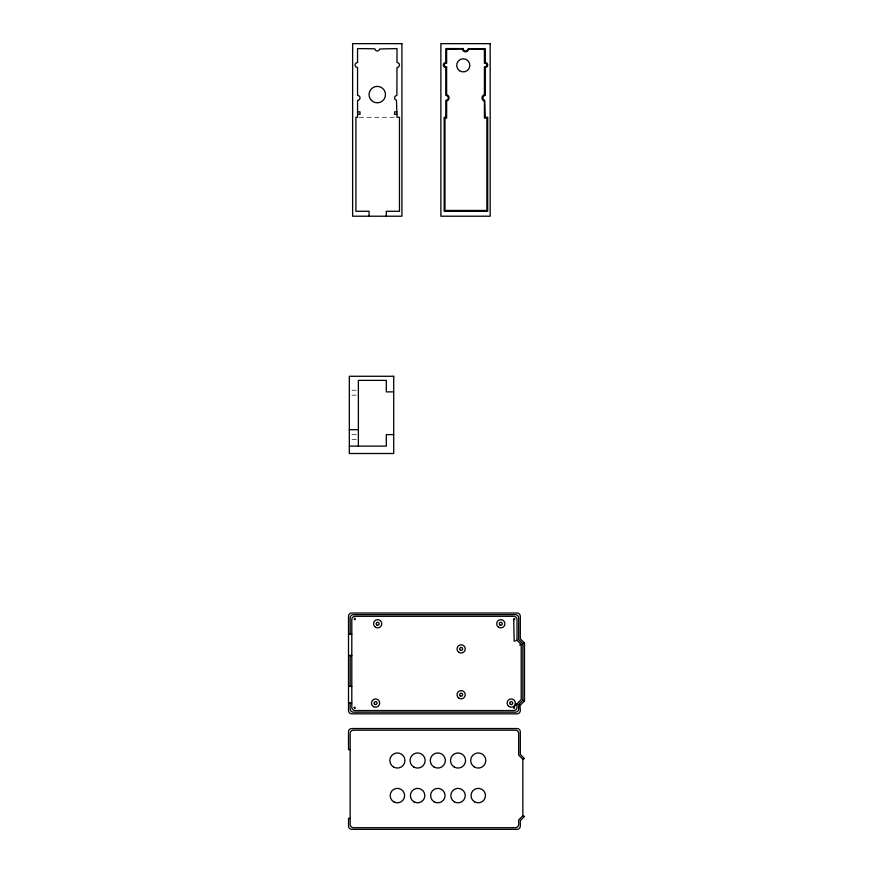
<?xml version="1.0" encoding="UTF-8"?>
<svg xmlns="http://www.w3.org/2000/svg" width="873" height="873" viewBox="0 0 873 873"><rect width="100%" height="100%" fill="white"/><g stroke="black" fill="none" stroke-linecap="round" stroke-linejoin="round"><path stroke-width="0.65" stroke-dasharray="4.37 3.27" d="M359.283 117.277L395.262 117.277M351.917 390.242L358.377 390.242M351.917 395.174L358.377 395.174M351.917 434.612L358.377 434.612M351.917 439.545L357.079 439.545"/><path stroke-width="1.31" d="M514.066 706.715L521.203 699.579L521.203 644.372L517.023 640.193L517.023 619.59A3.285 3.285 0 0 0 513.739 616.305L355.082 616.305A3.285 3.285 0 0 0 351.797 619.59L351.797 707.25A3.285 3.285 0 0 0 355.082 710.535L513.739 710.535A3.285 3.285 0 0 0 517.023 707.25L517.023 703.758M350.16 634.049L350.16 617.942A3.285 3.285 0 0 1 353.445 614.657L515.386 614.657A3.285 3.285 0 0 1 518.671 617.942L518.671 639.516L522.84 643.685L522.84 700.255L518.671 704.435L518.671 708.887A3.285 3.285 0 0 1 515.386 712.172L353.445 712.172A3.285 3.285 0 0 1 350.16 708.887L350.16 702.852M520.308 705.111L524.487 700.943L524.487 643.008L520.308 638.84L520.308 616.305A3.285 3.285 0 0 0 517.023 613.021L351.797 613.021A3.285 3.285 0 0 0 348.513 616.305L348.513 710.535A3.285 3.285 0 0 0 351.797 713.819L517.023 713.819A3.285 3.285 0 0 0 520.308 710.535L519.871 704.937M522.84 815.786L518.671 819.965L518.671 824.418A3.285 3.285 0 0 1 515.386 827.702L353.445 827.702A3.285 3.285 0 0 1 350.16 824.418L350.16 733.473A3.285 3.285 0 0 1 353.445 730.188L515.386 730.188A3.285 3.285 0 0 1 518.671 733.473L518.671 755.047L522.84 759.215L522.84 815.786L524.487 816.473L520.308 820.642L520.308 826.065A3.285 3.285 0 0 1 517.023 829.35L351.797 829.35A3.285 3.285 0 0 1 348.513 826.065L348.513 818.383L350.16 818.383M516.914 640.247L515.386 640.88M519.555 645.049L521.203 644.372M522.84 643.685L524.487 643.008M522.84 759.215L524.487 758.539L520.308 754.37L520.308 731.836A3.285 3.285 0 0 0 517.023 728.54L351.797 728.54A3.285 3.285 0 0 0 348.513 731.836L348.513 749.58L350.16 749.58M357.548 111.853L360.014 111.853L360.014 114.319L357.548 114.319M396.997 111.853L394.531 111.853L394.531 114.319L396.997 114.319M393.701 391.879L386.313 391.879L386.313 380.377L358.377 380.377L358.377 446.114M349.331 429.68L358.377 429.68M393.701 434.612L386.313 434.612L386.313 446.114L349.331 446.114M513.739 619.59C516.369 619.939 513.411 616.927 513.739 619.59L514.164 641.382M348.513 634.049L351.797 634.049M348.513 655.481L351.797 655.481M348.513 686.418L351.797 686.418M348.513 702.852L351.797 702.852M484.417 101.082L484.417 118.095L486.883 118.095L486.883 210.458L444.979 210.458L444.979 118.095L446.627 118.095L446.649 101.061A3.296 3.296 0 0 0 447.445 95.026L446.627 94.699L446.627 66.763L445.383 66.599A1.637 1.637 0 0 1 445.383 63.434L446.627 63.271L446.627 49.401L462.243 48.888A3.296 3.296 0 0 0 468.768 49.139L484.417 49.401L484.417 63.271L485.661 63.434A1.637 1.637 0 0 1 485.661 66.599L484.417 66.763L484.417 94.535L485.104 94.59A3.296 3.296 0 0 0 483.718 100.799L484.526 101.093M522.84 700.255L524.487 700.943M386.313 216.209L386.313 211.277L399.463 211.277L399.463 117.277L396.997 117.277L396.462 100.286A2.466 2.466 0 0 1 396.888 95.419L396.997 67.483A2.466 2.466 0 0 0 399.463 65.017A2.466 2.466 0 0 0 396.997 62.55L396.997 48.582L379.7 48.997A2.466 2.466 0 0 1 374.823 48.812L357.548 48.582L357.548 62.55A2.466 2.466 0 0 0 355.082 65.017A2.466 2.466 0 0 0 357.548 67.483L357.548 95.419A2.466 2.466 0 0 1 360.014 97.885A2.466 2.466 0 0 1 357.548 100.351L357.548 117.277L355.911 117.277L355.911 211.277L369.061 211.277L369.061 216.209M350.16 655.481L350.16 686.418M463.072 48.582L463.072 48.812A2.466 2.466 0 0 0 467.95 48.997L485.246 48.582L485.246 62.55A2.466 2.466 0 0 1 487.712 65.017A2.466 2.466 0 0 1 485.246 67.483L485.246 95.43A2.466 2.466 0 0 0 484.711 100.286L485.246 117.277L487.712 117.277L487.712 211.277L444.161 211.277L444.161 117.277L445.797 117.277L445.797 100.351A2.466 2.466 0 0 0 448.264 97.885A2.466 2.466 0 0 0 445.797 95.419L445.797 67.483A2.466 2.466 0 0 1 443.331 65.017A2.466 2.466 0 0 1 445.797 62.55L445.797 48.582L463.072 48.582M354.842 618.357L354.242 619.59L355.082 619.59L354.842 618.357M514.011 708.156L514.59 707.25L513.739 707.25L513.924 708.178M354.896 708.178L355.082 707.25L353.849 707.49L354.896 708.178M401.918 43.65L352.627 43.65L352.627 216.209L401.918 216.209L401.918 43.65M490.168 43.65L440.876 43.65L440.876 216.209L490.168 216.209L490.168 43.65M393.701 376.274L349.331 376.274L349.331 453.513L393.701 453.513L393.701 376.274M371.462 100.406A8.217 8.217 0 0 0 385.211 96.717A8.217 8.217 0 0 0 375.15 86.656A8.217 8.217 0 0 0 371.462 100.406M375.608 627.316A4.103 4.103 0 0 0 381.774 623.759A4.103 4.103 0 0 0 375.608 620.201A4.103 4.103 0 0 0 375.608 627.316M373.524 706.628A4.103 4.103 0 0 0 379.69 703.071A4.103 4.103 0 0 0 373.524 699.513A4.103 4.103 0 0 0 373.524 706.628M374.757 704.304A1.484 1.484 0 0 0 377.06 703.18A1.484 1.484 0 0 0 374.932 701.739A1.484 1.484 0 0 0 374.757 704.304M376.841 624.992A1.484 1.484 0 0 0 379.144 623.868A1.484 1.484 0 0 0 377.016 622.438A1.484 1.484 0 0 0 376.841 624.992M460.322 650.134A1.484 1.484 0 0 0 462.625 649.01A1.484 1.484 0 0 0 460.508 647.58A1.484 1.484 0 0 0 460.322 650.134M460.322 695.956A1.484 1.484 0 0 0 462.625 694.832A1.484 1.484 0 0 0 460.508 693.391A1.484 1.484 0 0 0 460.322 695.956M459.089 652.458A4.103 4.103 0 0 0 465.254 648.912A4.103 4.103 0 0 0 459.1 645.343A4.103 4.103 0 0 0 459.089 652.458M459.1 698.28A4.103 4.103 0 0 0 465.254 694.722A4.103 4.103 0 0 0 459.1 691.165A4.103 4.103 0 0 0 459.1 698.28M499.978 624.992A1.484 1.484 0 0 0 502.281 623.868A1.484 1.484 0 0 0 500.153 622.438A1.484 1.484 0 0 0 499.978 624.992M498.505 627.174A4.103 4.103 0 0 0 504.9 624.053A4.103 4.103 0 0 0 499.007 620.07A4.103 4.103 0 0 0 498.505 627.174M510.41 704.304A1.484 1.484 0 0 0 512.713 703.18A1.484 1.484 0 0 0 510.596 701.739A1.484 1.484 0 0 0 510.41 704.304M508.948 706.475A4.103 4.103 0 0 0 515.343 703.354A4.103 4.103 0 0 0 509.439 699.382A4.103 4.103 0 0 0 508.948 706.475M474.628 801.851A7.235 7.235 0 0 0 485.475 795.587A7.235 7.235 0 0 0 474.628 789.334A7.235 7.235 0 0 0 474.628 801.851M454.418 801.851A7.235 7.235 0 0 0 465.265 795.587A7.235 7.235 0 0 0 454.418 789.334A7.235 7.235 0 0 0 454.418 801.851M434.208 801.851A7.235 7.235 0 0 0 445.055 795.587A7.235 7.235 0 0 0 434.208 789.334A7.235 7.235 0 0 0 434.208 801.851M413.988 801.851A7.235 7.235 0 0 0 424.835 795.587A7.235 7.235 0 0 0 413.988 789.334A7.235 7.235 0 0 0 413.988 801.851M393.778 801.851A7.235 7.235 0 0 0 404.625 795.587A7.235 7.235 0 0 0 393.778 789.334A7.235 7.235 0 0 0 393.778 801.851M393.614 767.051A7.562 7.562 0 0 0 404.952 760.503A7.562 7.562 0 0 0 393.614 753.956A7.562 7.562 0 0 0 393.614 767.051M413.824 767.051A7.562 7.562 0 0 0 425.173 760.503A7.562 7.562 0 0 0 413.824 753.956A7.562 7.562 0 0 0 413.824 767.051M434.045 767.051A7.562 7.562 0 0 0 445.383 760.503A7.562 7.562 0 0 0 434.045 753.956A7.562 7.562 0 0 0 434.045 767.051M454.255 767.051A7.562 7.562 0 0 0 465.593 760.503A7.562 7.562 0 0 0 454.255 753.956A7.562 7.562 0 0 0 454.255 767.051M474.465 767.051A7.562 7.562 0 0 0 485.814 760.503A7.562 7.562 0 0 0 474.465 753.956A7.562 7.562 0 0 0 474.465 767.051M459.569 70.768A6.569 6.569 0 0 0 469.827 65.835A6.569 6.569 0 0 0 460.431 59.408A6.569 6.569 0 0 0 459.569 70.768"/></g></svg>
